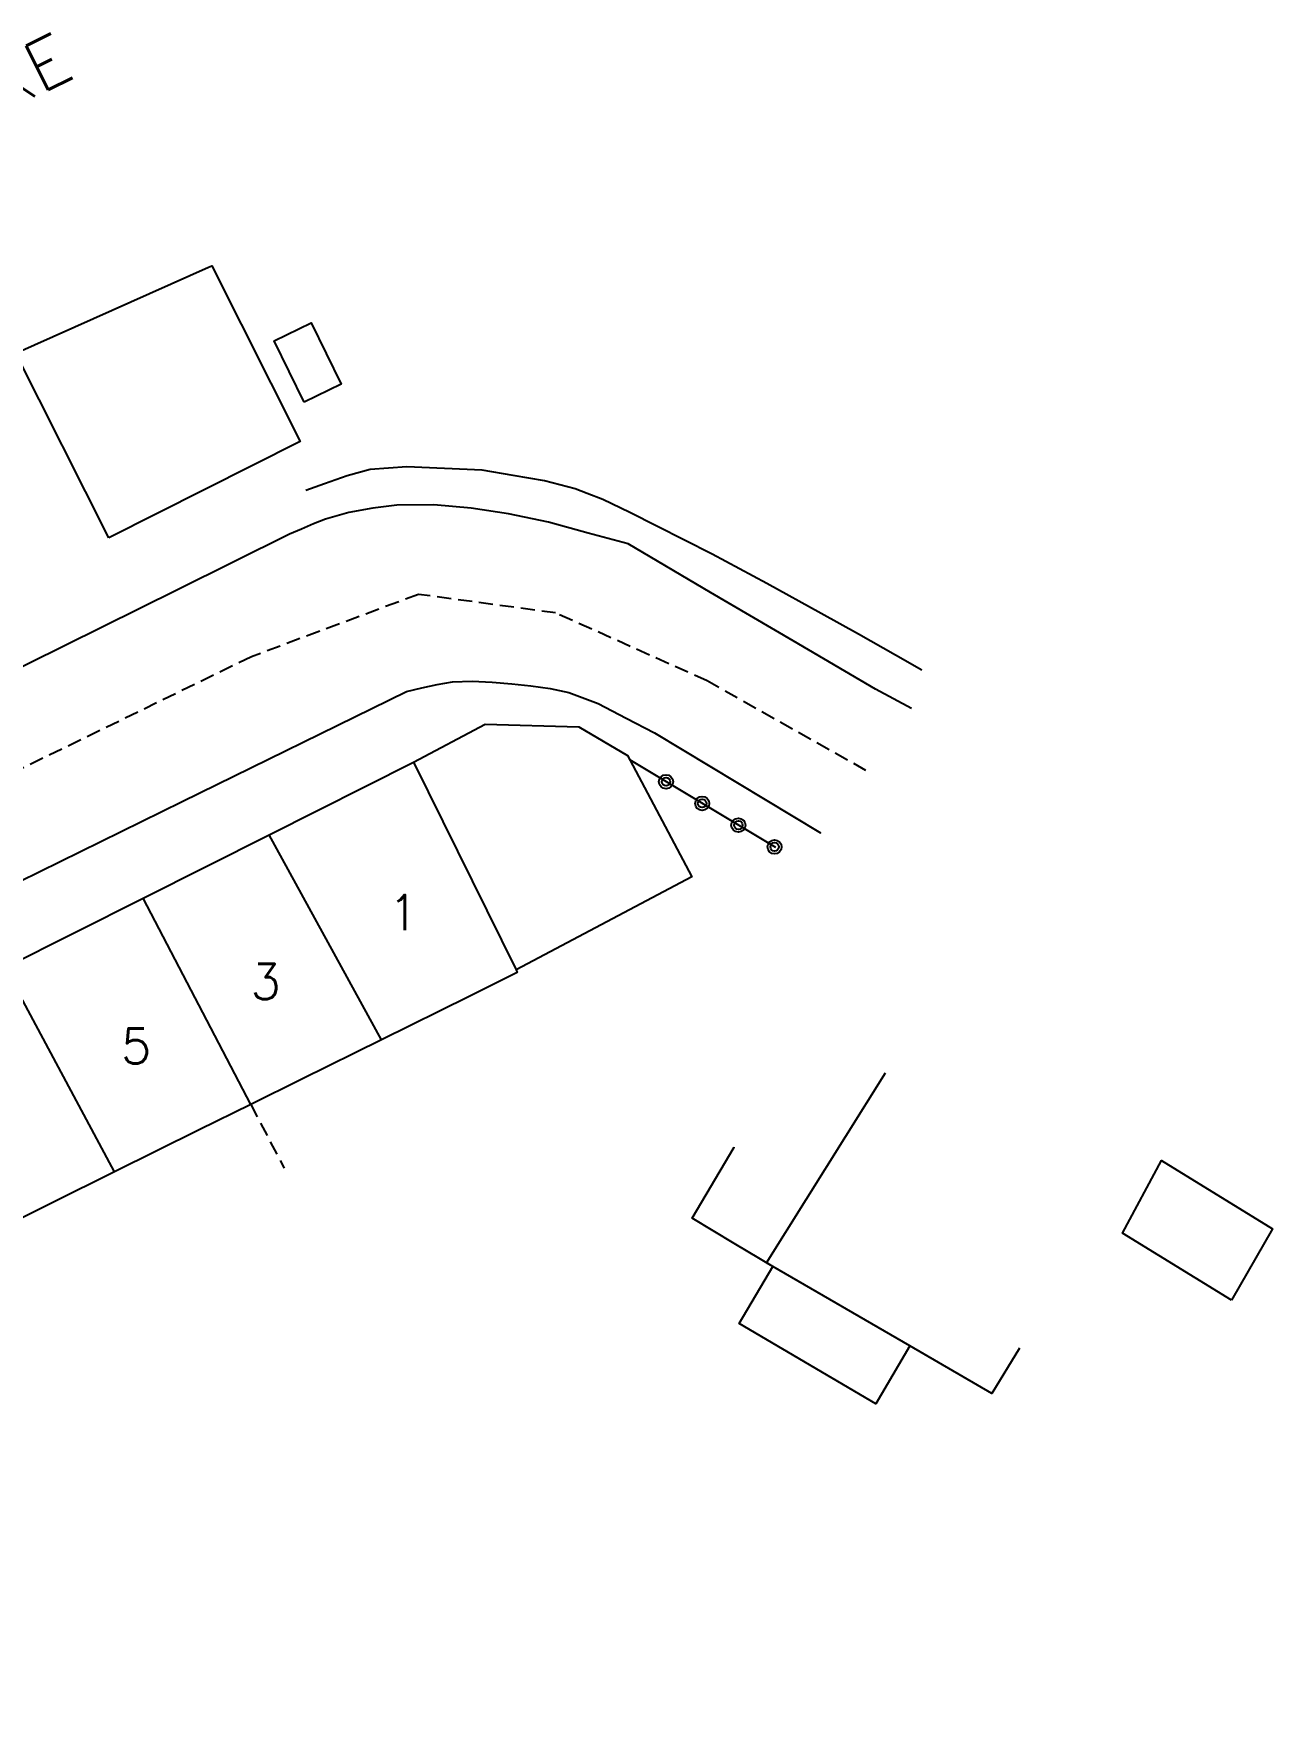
# Model space of a CAD drawing. Header units: millimetres. Extents: x 135999 to 137000, y 128000 to 129000.
# Drawn here: x 136380.6 to 136424.7, y 128919.9 to 128979.7 of the extents above; entities that cross this region are included whole.
import ezdxf
from ezdxf.enums import TextEntityAlignment as Align

# ---------------------------------------------------------------- set-up
doc = ezdxf.new("R2010")
doc.units = ezdxf.units.MM
doc.linetypes.add('DASHED', pattern=[0.75, 0.5, -0.25])
doc.layers.get('0').update_dxf_attribs({"linetype": 'CONTINUOUS'})
for name, color, linetype in [('W0001', 6, 'DASHED'), ('W0014', 7, 'CONTINUOUS'), ('W0101', 7, 'CONTINUOUS'), ('W0104', 1, 'CONTINUOUS'), ('W0112', 1, 'DASHED'), ('W0323', 7, 'CONTINUOUS'), ('W0989', 7, 'CONTINUOUS'), ('W0991', 7, 'CONTINUOUS'), ('W1102', 7, 'CONTINUOUS')]:
    doc.layers.add(name, color=color, linetype=linetype)
doc.styles.get("Standard").update_dxf_attribs({"font": 'romans.shx', "width": 0.85})

# ---------------------------------------------------------------- blocks, each defined once
blk = doc.blocks.new('t323o')
at = {"color": 0, "linetype": 'Continuous'}
for radius in [0.25, 0.15]:
    blk.add_circle((0, 0), radius, dxfattribs=at)

msp = doc.modelspace()

# ---------------------------------------------------------------- linework, layer by layer
at = {"layer": 'W0001'}
for points in [[(136410.21, 128953.464), (136404.566, 128956.649), (136399.179, 128959.068), (136394.304, 128959.727), (136388.366, 128957.509)], [(136388.366, 128957.509), (136377.585, 128952.264), (136363.548, 128945.114), (136350.912, 128939.002), (136337.367, 128935.819)]]:
    msp.add_lwpolyline(points, dxfattribs=at)
at = {"layer": 'W0014'}
for points in [[(136396.562, 128964.136), (136395.227, 128964.2), (136393.892, 128964.265), (136392.584, 128964.16), (136391.767, 128963.944), (136390.96, 128963.657), (136390.293, 128963.42)], [(136412.2, 128957.034), (136411.26, 128957.563), (136409.942, 128958.308), (136408.619, 128959.044), (136406.687, 128960.111), (136404.746, 128961.161), (136402.778, 128962.156), (136401.82, 128962.632), (136400.857, 128963.096), (136400.294, 128963.316), (136399.868, 128963.483), (136398.784, 128963.757), (136397.673, 128963.947), (136396.562, 128964.136)], [(136411.83, 128955.672), (136410.555, 128956.357), (136407.619, 128958.074), (136404.687, 128959.798), (136401.755, 128961.521), (136400.341, 128961.906), (136398.926, 128962.29), (136397.498, 128962.589), (136396.18, 128962.785), (136394.85, 128962.91), (136393.529, 128962.892), (136392.676, 128962.793), (136391.826, 128962.634), (136390.999, 128962.401), (136390.569, 128962.235), (136390.145, 128962.048), (136389.721, 128961.861), (136385.733, 128959.887), (136381.745, 128957.913), (136377.757, 128955.937)], [(136319.929, 128919.92), (136336.606, 128928.128), (136353.284, 128936.337), (136369.964, 128944.539), (136377.933, 128948.453), (136385.902, 128952.365), (136393.872, 128956.277), (136394.419, 128956.403), (136394.966, 128956.528), (136395.516, 128956.615), (136396.214, 128956.641), (136396.917, 128956.606), (136397.618, 128956.544), (136398.301, 128956.476), (136398.982, 128956.381), (136399.649, 128956.239), (136400.689, 128955.847), (136401.691, 128955.327), (136402.692, 128954.807), (136408.59, 128951.257), (136408.59, 128951.257)]]:
    msp.add_lwpolyline(points, dxfattribs=at)
at = {"layer": 'W0101'}
for points in [[(136388.989, 128951.179), (136394.121, 128953.757)], [(136394.121, 128953.757), (136397.771, 128946.377), (136397.816, 128946.285), (136396.103, 128945.438), (136392.992, 128943.899)], [(136384.51, 128948.929), (136388.989, 128951.179)], [(136379.603, 128946.463), (136384.51, 128948.929)], [(136383.491, 128939.201), (136379.027, 128936.993), (136378.822, 128936.892), (136375.186, 128944.244)], [(136392.992, 128943.899), (136390.157, 128942.497), (136388.339, 128941.598)], [(136415.671, 128932.937), (136414.681, 128931.329), (136411.768, 128933.016), (136406.896, 128935.838), (136406.68, 128935.963), (136410.902, 128942.72)], [(136388.339, 128941.598), (136386.505, 128940.691), (136383.491, 128939.201)]]:
    msp.add_lwpolyline(points, dxfattribs=at)
at = {"layer": 'W0104'}
for points in [[(136383.29, 128961.736), (136379.985, 128968.3), (136386.835, 128971.352), (136386.957, 128971.406), (136390.1, 128965.164)], [(136390.241, 128966.56), (136389.174, 128968.732), (136390.483, 128969.375), (136391.55, 128967.203), (136390.241, 128966.56)], [(136423.207, 128934.641), (136419.335, 128937.018), (136420.714, 128939.602), (136424.661, 128937.179)]]:
    msp.add_lwpolyline(points, close=True, dxfattribs=at)
for points in [[(136394.121, 128953.757), (136396.671, 128955.109), (136400.001, 128955.022), (136401.731, 128954.002), (136401.817, 128953.84), (136404.018, 128949.688), (136397.771, 128946.377)], [(136406.896, 128935.838), (136405.525, 128936.66), (136404.038, 128937.551), (136405.523, 128940.084), (136405.523, 128940.084), (136405.523, 128940.084)], [(136411.768, 128933.016), (136410.559, 128930.958), (136405.704, 128933.809), (136406.896, 128935.838)]]:
    msp.add_lwpolyline(points, dxfattribs=at)
at = {"layer": 'W0112'}
msp.add_lwpolyline([(136388.339, 128941.598), (136389.527, 128939.332)], dxfattribs=at)
at = {"layer": 'W0323'}
msp.add_lwpolyline([(136407.004, 128950.727), (136401.817, 128953.84)], dxfattribs=at)
at = {"layer": 'W1102'}
for points in [[(136392.992, 128943.899), (136388.989, 128951.179)], [(136388.339, 128941.598), (136384.51, 128948.929)], [(136383.491, 128939.201), (136379.603, 128946.463)]]:
    msp.add_lwpolyline(points, dxfattribs=at)

# ---------------------------------------------------------------- block references
at = {"layer": 'W0323', "rotation": 149.029746242762}
for p in [(136403.103, 128953.068), (136404.389, 128952.296), (136405.675, 128951.524), (136406.962, 128950.752)]:
    msp.add_blockref('t323o', p, dxfattribs=at)

# ---------------------------------------------------------------- texts
at = {"layer": 'W0989'}
msp.add_text('RUE DE LA VICTOIRE', height=1.75, rotation=26.3547, dxfattribs=at).set_placement((136371.068, 128973.645), align=Align.MIDDLE_CENTER)
at = {"layer": 'W0991'}
for s, p in [('1', (136393.766, 128948.419)), ('3', (136388.869, 128945.967)), ('5', (136384.266, 128943.675))]:
    msp.add_text(s, height=1.25, dxfattribs=at).set_placement(p, align=Align.MIDDLE_CENTER)

doc.saveas('drawing.dxf')
